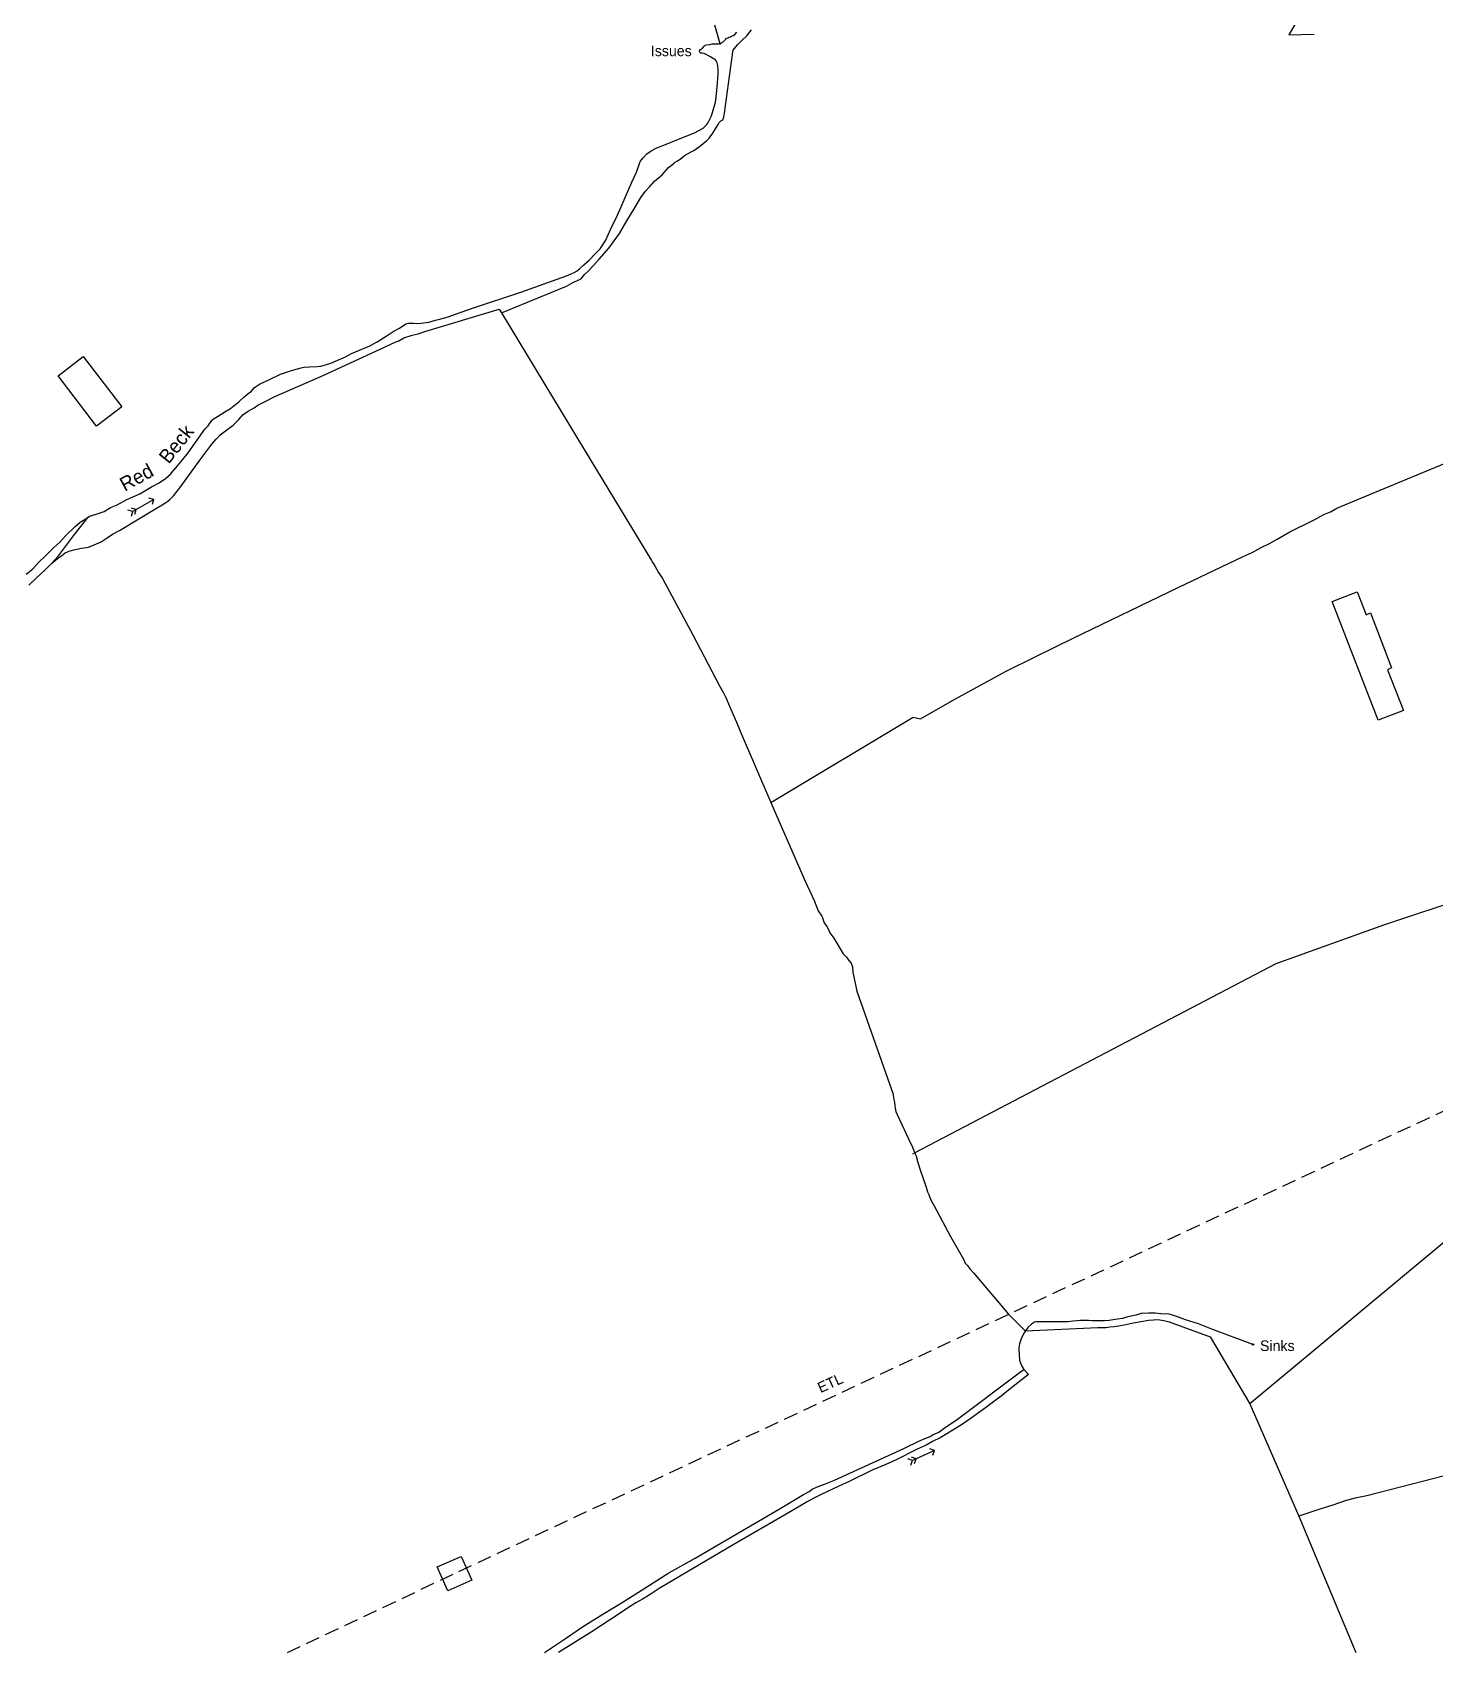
# Model space of a CAD drawing. Extents: x 421500 to 422711, y 436000 to 437000.
# Drawn here: x 421796.4 to 421995.5, y 436000 to 436229.8 of the extents above; entities that cross this region are included whole.
import ezdxf

# ---------------------------------------------------------------- set-up
doc = ezdxf.new("R2010")
doc.units = 0
doc.linetypes.add('716709-ExBase$0$OS-OVERHEAD', pattern=[3, 2, -1])
doc.layers.get('0').update_dxf_attribs({"color": 210})
for name, color, linetype in [('716709-ExBase$0$OS-LINE_0030_OBSTRUCTING_FEAT', 8, 'Continuous'), ('716709-ExBase$0$OS-LINE_0043_OVERHEAD_CONSTRN', 8, '716709-ExBase$0$OS-OVERHEAD'), ('716709-ExBase$0$OS-LINE_0049_PYLON_EDGE', 8, 'Continuous'), ('716709-ExBase$0$OS-LINE_0059_WATER_EDGE_LIMIT', 8, 'Continuous'), ('716709-ExBase$0$OS-PT_0057_WATER_LOCATION', 8, 'Continuous'), ('716709-ExBase$0$OS-SYMB_0069_DIRECTION_OF_FL', 8, 'Continuous'), ('716709-ExBase$0$OS-TEXT_GENERAL_FEATURE', 4, 'Continuous'), ('716709-ExBase$0$OS-TEXT_INLAND_WATER', 4, 'Continuous')]:
    doc.layers.add(name, color=color, linetype=linetype)
doc.styles.add('716709-ExBase$0$Standard', font='romans.shx')

# ---------------------------------------------------------------- blocks, each defined once
blk = doc.blocks.new('716709-ExBase$0$OS-FLOW ARROW')
at = {"linetype": 'Continuous', "flags": 128}
for points in [[(0.5, 0.5), (0, 0), (0.5, -0.5)], [(0, 0), (3.438, 0)], [(3.35, 0.5), (2.85, 0), (3.35, -0.5)], [(3.938, 0.5), (3.438, 0), (3.938, -0.5)]]:
    blk.add_lwpolyline(points, dxfattribs=at)
blk = doc.blocks.new('716709-ExBase$0$OS-DOT')
at = {"linetype": 'Continuous'}
blk.add_circle((0, 0), 0.05, dxfattribs=at)

msp = doc.modelspace()

# ---------------------------------------------------------------- linework, layer by layer
at = {"layer": '716709-ExBase$0$OS-LINE_0030_OBSTRUCTING_FEAT'}
for p, q in [((421921.59, 436070.87), (421921.25, 436070.7)), ((422000, 436061.01), (421969.09, 436035.28)), ((421969.09, 436035.28), (421976.05, 436019.34)), ((421976.05, 436019.34), (421984.15, 436000))]:
    msp.add_line(p, q, dxfattribs=at)
at = {"layer": '716709-ExBase$0$OS-LINE_0030_OBSTRUCTING_FEAT', "flags": 128}
for points in [[(421890.55, 436240.45), (421892.25, 436234.3), (421892.45, 436233.35), (421893.95, 436228.2)], [(421980.62, 436239.86), (421974.65, 436229.45), (421978.25, 436229.55)], [(421862.96, 436190.03), (421872.2, 436193.8), (421873.2, 436194.35), (421873.75, 436194.6), (421874.15, 436194.8), (421874.3, 436194.9), (421874.7, 436195.4), (421875.25, 436195.9), (421876, 436196.7), (421876.8, 436197.6), (421878.2, 436199.2), (421879.7, 436201.25), (421880.75, 436203.05), (421881.95, 436205), (421882.75, 436206.35), (421883.4, 436207.25), (421884, 436207.95), (421884.65, 436208.7), (421885.75, 436209.6), (421886.65, 436210.6), (421887.45, 436211.25), (421887.5, 436211.35), (421887.85, 436211.5), (421888.3, 436211.8), (421889.05, 436212.4), (421890.25, 436213.05), (421891.25, 436213.75), (421891.6, 436214.05), (421892.05, 436214.4), (421892.4, 436214.8), (421892.95, 436215.5), (421893.45, 436216.35), (421893.7, 436216.7), (421893.85, 436217), (421894.1, 436217.25), (421894.35, 436217.4), (421894.5, 436217.75), (421894.6, 436218.35), (421895.75, 436226.65), (421895.8, 436227.05), (421895.85, 436227.25), (421896, 436227.5), (421896.2, 436227.75), (421896.5, 436228.05), (421897.05, 436228.65), (421897.8, 436229.35), (421897.9, 436229.5), (421898.45, 436230.15)], [(421799.15, 436154.45), (421800, 436155.15), (421800.6, 436155.6), (421801.1, 436155.95), (421801.65, 436156.2), (421802.3, 436156.4), (421803.4, 436156.65), (421804.4, 436156.8), (421805.2, 436157.1), (421806.2, 436157.55), (421807.05, 436158.1), (421807.8, 436158.6), (421808.8, 436159.15), (421814.3, 436162.45), (421814.85, 436162.8), (421815.35, 436163.1), (421815.65, 436163.3), (421815.95, 436163.55), (421816.45, 436164.05), (421816.95, 436164.7), (421817.5, 436165.4), (421819.55, 436168.25), (421820.6, 436169.7), (421821.9, 436171.4), (421822.5, 436172.1), (421822.7, 436172.3), (421823.05, 436172.7), (421823.45, 436173), (421824, 436173.4), (421824.9, 436174.1), (421825.7, 436174.9), (421826.3, 436175.55), (421826.95, 436176), (421827.35, 436176.25), (421827.9, 436176.55), (421828.4, 436176.9), (421829.55, 436177.5), (421830.75, 436178.1), (421837.75, 436181.15), (421846.45, 436185.2), (421848, 436185.9), (421848.3, 436186), (421849.1, 436186.45), (421850.3, 436186.85), (421851.15, 436187.05), (421852.1, 436187.35), (421862.65, 436190.55), (421862.96, 436190.03)], [(421862.96, 436190.03), (421873.75, 436172.2), (421884.25, 436154.9), (421884.45, 436154.55), (421884.75, 436154.05), (421885.25, 436153.2), (421885.8, 436152.35), (421890.1, 436144.35), (421893.9, 436137.1), (421894.45, 436136.1), (421894.8, 436135.45), (421895.3, 436134.25), (421895.8, 436133.15), (421896.3, 436131.95), (421896.8, 436130.7), (421901.15, 436120.55)], [(421805.55, 436173.93), (421800.08, 436181.06), (421803.66, 436183.8), (421809.13, 436176.67), (421805.55, 436173.93)], [(421901.15, 436120.55), (421921.35, 436132.65), (421922.4, 436132.45), (421927.25, 436135.2), (421930.5, 436136.95), (421934.45, 436139.15), (421938.85, 436141.3), (421944.05, 436143.85), (421958.95, 436151.05), (421968.15, 436155.45), (421969.45, 436156), (421970.7, 436156.75), (421971.9, 436157.3), (421973, 436157.9), (421974.8, 436158.95), (421978.3, 436160.7), (421979.6, 436161.4), (421980.55, 436161.8), (421981.45, 436162.3), (421982.6, 436162.8), (421984.3, 436163.5), (422000, 436170)], [(421980.8, 436149.05), (421984.35, 436150.45), (421985.6, 436147.2), (421986.2, 436147.45), (421989.2, 436139.65), (421988.65, 436139.4), (421990.9, 436133.6), (421987.3, 436132.25), (421980.8, 436149.05)], [(421901.15, 436120.55), (421906.05, 436109.4), (421906.7, 436108), (421907.3, 436106.65), (421907.9, 436105.2), (421908.4, 436104.45), (421908.5, 436104.25), (421908.7, 436103.6), (421908.75, 436103.5), (421909.1, 436103), (421909.35, 436102.55), (421909.55, 436102.1), (421910.1, 436101.3), (421911.45, 436099.1), (421911.9, 436098.65), (421912.25, 436098.15), (421912.55, 436097.8), (421912.75, 436097.25), (421912.8, 436096.5), (421913.35, 436093.8), (421918, 436080.65), (421918.25, 436080), (421918.35, 436079.7), (421918.5, 436079.2), (421918.55, 436078.65), (421918.7, 436078.05), (421918.75, 436077.6), (421918.8, 436077.2), (421918.9, 436076.75), (421919.1, 436076.3), (421919.4, 436075.6), (421920.7, 436072.85), (421921.25, 436071.7), (421921.45, 436071.15), (421921.59, 436070.87)], [(422000, 436107.14), (421988.06, 436103.15), (421972.78, 436097.7), (421921.59, 436070.87)], [(421921.59, 436070.87), (421921.65, 436070.75), (421921.76, 436070.45), (421921.85, 436070.2), (421922, 436069.5), (421922.3, 436068.6), (421923.2, 436066), (421923.4, 436065.35), (421923.6, 436064.95), (421923.7, 436064.55), (421923.95, 436064), (421924.35, 436063.35), (421926.65, 436059), (421928.3, 436056.15), (421928.5, 436055.8), (421928.75, 436055.25), (421929.05, 436054.9), (421929.4, 436054.45), (421929.9, 436053.85), (421934.9, 436048), (421937.25, 436045.65), (421937.31, 436045.65)], [(421937.31, 436045.65), (421947.55, 436046.1), (421948.7, 436046.1), (421949.25, 436046.2), (421949.8, 436046.25), (421950.5, 436046.35), (421951.5, 436046.55), (421952.55, 436046.75), (421954.75, 436047.15), (421955.45, 436047.2), (421955.8, 436047.25), (421956.35, 436047.2), (421956.9, 436047.1), (421957.65, 436046.9), (421963.46, 436044.8), (421969.09, 436035.28)], [(421869.05, 436000), (421872.2, 436002.1), (421874.45, 436003.65), (421877.35, 436005.45), (421880.45, 436007.35), (421883.95, 436009.55), (421886.7, 436011.3), (421890.45, 436013.4), (421902.5, 436020.45), (421905.8, 436022.4), (421906.6, 436022.85), (421907.05, 436023.2), (421907.65, 436023.45), (421908.8, 436023.9), (421910.2, 436024.45), (421920.05, 436028.95), (421922.25, 436030.05), (421923.15, 436030.4), (421923.75, 436030.65), (421924.2, 436030.95), (421924.8, 436031.15), (421925, 436031.25), (421925.75, 436031.85), (421927.65, 436033.1), (421936.4, 436039.7), (421937.05, 436040.15)], [(422000, 436025.9), (421985.7, 436022.25), (421984.05, 436021.9), (421982.75, 436021.55), (421981.8, 436021.25), (421980.75, 436020.85), (421979.05, 436020.35), (421976.05, 436019.34)]]:
    msp.add_lwpolyline(points, dxfattribs=at)
at = {"layer": '716709-ExBase$0$OS-LINE_0043_OVERHEAD_CONSTRN'}
for p in [(422000, 436078.4), (421832.6, 436000)]:
    msp.add_line(p, (421856.3, 436011.2), dxfattribs=at)
at = {"layer": '716709-ExBase$0$OS-LINE_0049_PYLON_EDGE', "flags": 128}
msp.add_lwpolyline([(421857.24, 436013.64), (421858.74, 436010.26), (421855.36, 436008.76), (421853.86, 436012.14), (421857.24, 436013.64)], dxfattribs=at)
at = {"layer": '716709-ExBase$0$OS-LINE_0059_WATER_EDGE_LIMIT', "flags": 128}
for points in [[(421804.37, 436161.04), (421804.55, 436161.15), (421805.5, 436161.45), (421806.6, 436161.85), (421807.5, 436162.4), (421808.45, 436162.8), (421809.85, 436163.55), (421811.7, 436164.35), (421813.35, 436165.35), (421814.4, 436165.9), (421815.3, 436166.5), (421816.05, 436167.2), (421816.15, 436167.3), (421816.8, 436168.05), (421817.75, 436169.15), (421818.55, 436170.15), (421820.9, 436173.5), (421821.35, 436174), (421821.6, 436174.35), (421821.95, 436174.8), (421822, 436174.9), (421822.7, 436175.3), (421823.75, 436175.95), (421824.55, 436176.45), (421825.7, 436177.4), (421826.5, 436178.15), (421827.2, 436178.65), (421827.5, 436178.9), (421827.95, 436179.4), (421828.65, 436179.9), (421830.05, 436180.55), (421831.65, 436181.3), (421831.9, 436181.4), (421833.05, 436181.8), (421833.85, 436182), (421834.75, 436182.25), (421835, 436182.3), (421835.75, 436182.35), (421836.85, 436182.4), (421837.35, 436182.45), (421838, 436182.65), (421838.75, 436182.85), (421840.85, 436183.75), (421841.7, 436184.25), (421844.28, 436185.35), (421845.35, 436185.9), (421846.6, 436186.7), (421847.6, 436187.35), (421848.5, 436187.85), (421849.4, 436188.45), (421849.8, 436188.55), (421850.5, 436188.55), (421850.85, 436188.5), (421851.55, 436188.55), (421852.65, 436188.7), (421853.6, 436188.95), (421854.35, 436189.15), (421855.4, 436189.45), (421856.6, 436189.85), (421858.85, 436190.65), (421865.7, 436192.95), (421872.2, 436195.25), (421872.85, 436195.55), (421873.3, 436195.75), (421873.7, 436195.95), (421874.05, 436196.25), (421874.65, 436196.8), (421875.4, 436197.5), (421876.25, 436198.4), (421876.95, 436199.1), (421877.75, 436200.3), (421878.45, 436201.85), (421879.4, 436203.85), (421881.45, 436208.55), (421882.1, 436209.95), (421882.4, 436210.75), (421882.6, 436211.35), (421882.65, 436211.45), (421883.05, 436212), (421883.6, 436212.55), (421884.2, 436213), (421885, 436213.4), (421886.45, 436214), (421887.85, 436214.55), (421890.35, 436215.55), (421890.95, 436215.85), (421891.55, 436216.2), (421892.1, 436216.7), (421892.25, 436216.9), (421892.75, 436217.95), (421892.9, 436218.4), (421893.3, 436219.9), (421893.35, 436220.2), (421893.55, 436222), (421893.65, 436223.25), (421893.7, 436223.9), (421893.7, 436224.45), (421893.65, 436225.1), (421893.55, 436225.45), (421893.4, 436225.75), (421893.25, 436226), (421892.95, 436226.1), (421892.6, 436226.3), (421891.7, 436226.8), (421891.45, 436226.85), (421891.25, 436226.85), (421891.1, 436227), (421891.05, 436227.15), (421891.2, 436227.35), (421891.5, 436227.55), (421891.7, 436227.85), (421891.85, 436227.95), (421892.05, 436228), (421892.5, 436228.05), (421892.85, 436228.15), (421893.7, 436228.15), (421893.95, 436228.2)], [(421893.95, 436228.2), (421894.35, 436228.4), (421894.55, 436228.6), (421894.8, 436228.8), (421894.9, 436228.95), (421895.05, 436229), (421895.2, 436229.1), (421895.45, 436229.15), (421895.6, 436229.25), (421895.85, 436229.35), (421896.05, 436229.5), (421896.35, 436229.8)], [(421795.55, 436152.95), (421796.5, 436153.7), (421797.3, 436154.6), (421798.35, 436155.6), (421799.5, 436156.75), (421800.35, 436157.5), (421801.2, 436158.45), (421802.5, 436159.7), (421803.2, 436160.3), (421803.9, 436160.75), (421804.37, 436161.04)], [(421799.15, 436154.45), (421800.15, 436155.55), (421802.4, 436158.55), (421804.37, 436161.04)], [(421795.95, 436151.4), (421796.9, 436152.3), (421798.35, 436153.65), (421799.15, 436154.45)], [(421969.55, 436043.7), (421963.7, 436045.85), (421961.8, 436046.65), (421960, 436047.2), (421958.85, 436047.6), (421958, 436047.9), (421957.65, 436048), (421956.55, 436048.05), (421955.7, 436048.15), (421954.75, 436048.15), (421953.7, 436048.1), (421952.95, 436047.85), (421951.8, 436047.6), (421951.05, 436047.4), (421950.35, 436047.3), (421949.7, 436047.2), (421949.15, 436047.1), (421948.45, 436047.05), (421946.75, 436047.05), (421946.2, 436047.1), (421945.05, 436047.1), (421944.65, 436047.05), (421944, 436047), (421943.35, 436046.9), (421938.8, 436046.9), (421938.55, 436046.85), (421938.15, 436046.6), (421937.65, 436046.15), (421937.31, 436045.65)], [(421937.31, 436045.65), (421937.1, 436045.35), (421936.7, 436044.65), (421936.45, 436043.8), (421936.35, 436043.2), (421936.35, 436043), (421936.4, 436042.3), (421936.45, 436041.45), (421936.5, 436041.35), (421936.7, 436040.7), (421937.05, 436040.15)], [(421937.05, 436040.15), (421937.7, 436039.45), (421935.1, 436037.4), (421933.85, 436036.35), (421932.95, 436035.7), (421931.6, 436034.7), (421930.6, 436034), (421929.6, 436033.25), (421928.35, 436032.4), (421927, 436031.55), (421925.9, 436030.9), (421925.2, 436030.45), (421924.1, 436029.95), (421923.2, 436029.4), (421921.9, 436028.85), (421918.95, 436027.35), (421917.5, 436026.7), (421915.65, 436025.9), (421912.3, 436024.25), (421910.8, 436023.6), (421908.3, 436022.4), (421907.25, 436021.9), (421906.3, 436021.4), (421905.3, 436020.75), (421903.35, 436019.65), (421895.85, 436015.3), (421885.35, 436009.1), (421884.05, 436008.25), (421882.95, 436007.6), (421882, 436007.05), (421880.85, 436006.3), (421879.65, 436005.5), (421875.7, 436002.9), (421871.05, 436000)]]:
    msp.add_lwpolyline(points, dxfattribs=at)

# ---------------------------------------------------------------- block references
at = {"layer": '716709-ExBase$0$OS-PT_0057_WATER_LOCATION', "xscale": 2, "yscale": 2}
for p in [(421893.95, 436228.2), (421969.55, 436043.7)]:
    msp.add_blockref('716709-ExBase$0$OS-DOT', p, dxfattribs=at)
at = {"layer": '716709-ExBase$0$OS-SYMB_0069_DIRECTION_OF_FL'}
for p, rotation in [((421813.65, 436163.55), 209.6999969482422), ((421924.4, 436028.65), 204.3999938964844)]:
    msp.add_blockref('716709-ExBase$0$OS-FLOW ARROW', p, dxfattribs=dict(at, rotation=rotation))

# ---------------------------------------------------------------- texts
at = {"layer": '716709-ExBase$0$OS-TEXT_GENERAL_FEATURE', "insert": (421909.9, 436037.55), "char_height": 1.5, "width": 4.8333, "attachment_point": 8, "rotation": 24.5, "style": '716709-ExBase$0$Standard'}
msp.add_mtext('{\\fHeledd|b0|i0|c0|p34;ETL}', dxfattribs=at)
at = {"layer": '716709-ExBase$0$OS-TEXT_INLAND_WATER', "char_height": 1.5, "style": '716709-ExBase$0$Standard'}
for s, insert, width, attachment_point in [('{\\fHeledd|b0|i0|c0|p34;Issues}', (421889.95, 436227.15), 7.4595, 6), ('{\\fHeledd|b0|i0|c0|p34;Sinks}', (421970.55, 436042.75), 6.3243, 7)]:
    msp.add_mtext(s, dxfattribs=dict(at, insert=insert, width=width, attachment_point=attachment_point))
at = {"layer": '716709-ExBase$0$OS-TEXT_INLAND_WATER', "char_height": 2, "style": '716709-ExBase$0$Standard'}
for s, insert, width, attachment_point, rotation in [('{\\fHeledd|b0|i0|c0|p34;Beck}', (421815.8, 436168.45), 7.6757, 7, 51.5), ('{\\fHeledd|b0|i0|c0|p34;Red}', (421813.85, 436166.95), 6.3784, 9, 28.7)]:
    msp.add_mtext(s, dxfattribs=dict(at, insert=insert, width=width, attachment_point=attachment_point, rotation=rotation))

doc.saveas('drawing.dxf')
